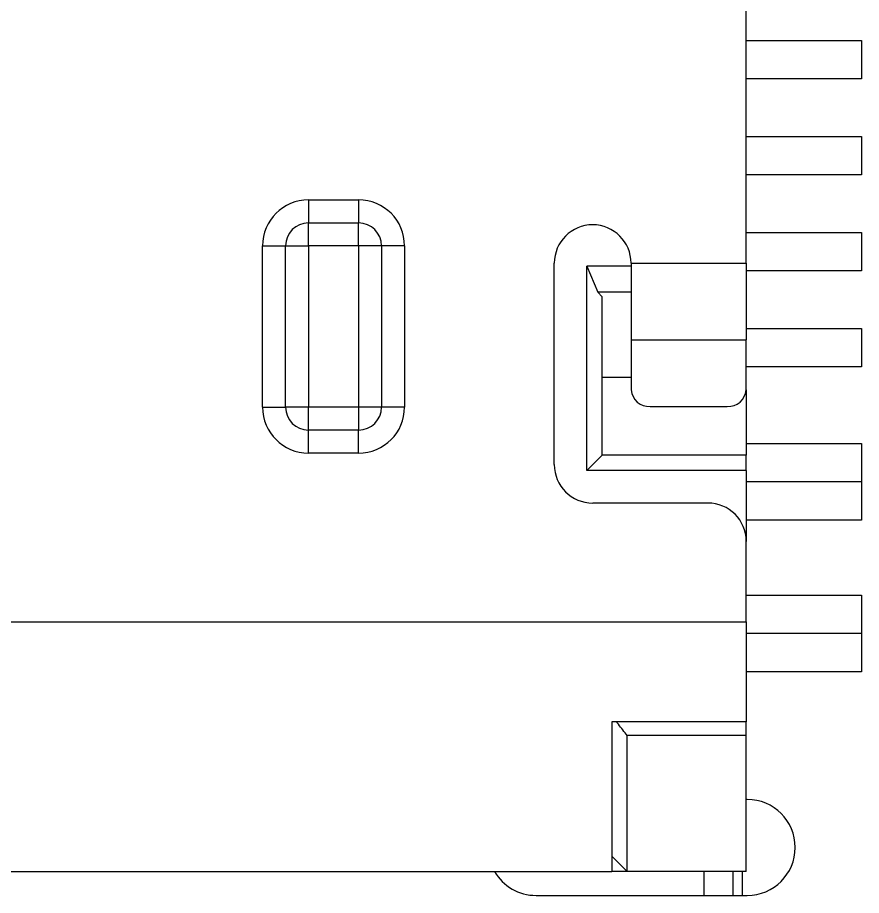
# Model space of a CAD drawing. Header units: millimetres. Extents: x 5 to 292, y 5 to 205.
# Drawn here: x 53.788 to 58.184, y 106.882 to 111.457 of the extents above; entities that cross this region are included whole.
import ezdxf

# ---------------------------------------------------------------- set-up
doc = ezdxf.new("R2010")
doc.units = ezdxf.units.MM

msp = doc.modelspace()

# ---------------------------------------------------------------- linework, layer by layer
at = {"color": 7, "linetype": 'Continuous', "lineweight": 25}
for p, q in [((57.5844, 110.1774), (57.5844, 112.7874)), ((57.5844, 111.3374), (58.1844, 111.3374)), ((58.1844, 111.3374), (58.1844, 111.1374)), ((58.1844, 111.1374), (57.5844, 111.1374)), ((57.5844, 110.8374), (58.1844, 110.8374)), ((58.1844, 110.8374), (58.1844, 110.6374)), ((58.1844, 110.6374), (57.5844, 110.6374)), ((55.3044, 110.5074), (55.3044, 110.3874)), ((55.3044, 110.5074), (55.5644, 110.5074)), ((55.5644, 110.5074), (55.5644, 110.3874)), ((55.3044, 110.3874), (55.5644, 110.3874)), ((55.3044, 110.2674), (55.3044, 110.3874)), ((55.5644, 110.2674), (55.5644, 110.3874)), ((57.5844, 110.3374), (58.1844, 110.3374)), ((58.1844, 110.3374), (58.1844, 110.1374)), ((55.0644, 109.4274), (55.0644, 110.2674)), ((55.0644, 110.2674), (55.1844, 110.2674)), ((55.1844, 109.4274), (55.1844, 110.2674)), ((55.1844, 110.2674), (55.3044, 110.2674)), ((55.3044, 110.2674), (55.3044, 109.4274)), ((55.5644, 110.2674), (55.3044, 110.2674)), ((55.6844, 110.2674), (55.5644, 110.2674)), ((55.5644, 110.2674), (55.5644, 109.4274)), ((55.8044, 110.2674), (55.6844, 110.2674)), ((55.6844, 110.2674), (55.6844, 109.4274)), ((55.8044, 110.2674), (55.8044, 109.4274)), ((56.5844, 109.1274), (56.5844, 110.1774)), ((56.9844, 110.1774), (57.5844, 110.1774)), ((56.9844, 110.1774), (56.9844, 109.7774)), ((57.5844, 110.1774), (57.5844, 109.7774)), ((56.9844, 110.1624), (56.7544, 110.1624)), ((56.7544, 109.0974), (56.7544, 110.1624)), ((56.7544, 110.1624), (56.811, 110.0258)), ((58.1844, 110.1374), (57.5844, 110.1374)), ((56.9844, 110.0258), (56.811, 110.0258)), ((56.811, 110.0258), (56.8344, 110.0024)), ((56.8344, 109.1774), (56.8344, 110.0024)), ((57.5844, 109.8374), (58.1844, 109.8374)), ((58.1844, 109.8374), (58.1844, 109.6374)), ((56.9844, 109.7774), (57.5844, 109.7774)), ((56.9844, 109.7774), (56.9844, 109.5175)), ((57.5844, 109.5175), (57.5844, 109.7774)), ((58.1844, 109.6374), (57.5844, 109.6374)), ((56.9844, 109.5824), (56.8344, 109.5824)), ((57.5844, 109.5175), (57.5844, 109.1774)), ((55.0644, 109.4274), (55.1844, 109.4274)), ((55.3044, 109.4274), (55.1844, 109.4274)), ((55.3044, 109.3074), (55.3044, 109.4274)), ((55.5644, 109.4274), (55.3044, 109.4274)), ((55.6844, 109.4274), (55.5644, 109.4274)), ((55.5644, 109.4274), (55.5644, 109.3074)), ((55.8044, 109.4274), (55.6844, 109.4274)), ((57.0844, 109.4309), (57.4844, 109.4309)), ((55.3044, 109.1874), (55.3044, 109.3074)), ((55.5644, 109.3074), (55.3044, 109.3074)), ((55.5644, 109.1874), (55.5644, 109.3074)), ((57.5844, 109.2374), (58.1844, 109.2374)), ((58.1844, 109.2374), (58.1844, 109.0374)), ((55.5644, 109.1874), (55.3044, 109.1874)), ((56.7544, 109.0974), (56.8344, 109.1774)), ((57.5844, 109.1774), (56.8344, 109.1774)), ((57.5844, 109.0974), (57.5844, 109.1774)), ((57.5844, 109.0974), (56.7544, 109.0974)), ((57.5844, 109.0974), (57.5844, 108.7274)), ((58.1844, 109.0374), (57.5844, 109.0374)), ((58.1844, 109.0374), (58.1844, 108.8374)), ((57.3844, 108.9274), (56.7844, 108.9274)), ((58.1844, 108.8374), (57.5844, 108.8374)), ((57.5844, 108.3074), (57.5844, 108.7274)), ((57.5844, 108.4474), (58.1844, 108.4474)), ((58.1844, 108.4474), (58.1844, 108.2474)), ((50.2844, 108.3074), (57.5844, 108.3074)), ((57.5844, 108.3074), (57.5844, 107.7874)), ((58.1844, 108.2474), (57.5844, 108.2474)), ((58.1844, 108.2474), (58.1844, 108.0474)), ((58.1844, 108.0474), (57.5844, 108.0474)), ((57.5844, 107.7874), (56.8844, 107.7874)), ((56.8844, 107.7874), (56.8844, 107.0074)), ((57.5844, 107.715), (57.5844, 107.7874)), ((57.5844, 107.715), (56.9644, 107.715)), ((56.9644, 107.0074), (56.9644, 107.715)), ((57.5844, 107.0074), (57.5844, 107.715)), ((57.5893, 107.3823), (57.5844, 107.3823)), ((56.9644, 107.0074), (56.8844, 107.0874)), ((50.2844, 107.0074), (56.8844, 107.0074)), ((56.9644, 107.0074), (56.8844, 107.0074)), ((57.5844, 107.0074), (56.9644, 107.0074)), ((57.3645, 106.8823), (57.3645, 107.0074)), ((57.5145, 107.0074), (57.5145, 106.8823)), ((57.5645, 106.8823), (57.5645, 107.0074)), ((56.4893, 106.8823), (57.5893, 106.8823))]:
    msp.add_line(p, q, dxfattribs=at)
for centre, radius, start, end in [((55.3044, 110.2674), 0.24, 90, 180), ((55.5644, 110.2674), 0.24, 0, 90), ((55.3044, 110.2674), 0.12, 90, 180), ((55.5644, 110.2674), 0.12, 0, 90), ((56.7844, 110.1774), 0.2, 0, 180), ((57.0782, 109.5248), 0.094, 184.402, 273.8113), ((57.4907, 109.5248), 0.094, 266.1887, 355.5981), ((55.3044, 109.4274), 0.24, 180, 270), ((55.3044, 109.4274), 0.12, 180, 270), ((55.5644, 109.4274), 0.24, 270, 0), ((55.5644, 109.4274), 0.12, 270, 0), ((56.7844, 109.1274), 0.2, 180, 270), ((57.3844, 108.7274), 0.2, 0, 90), ((57.5893, 107.1323), 0.25, 270, 90), ((56.4893, 107.1323), 0.25, 209.9815, 270)]:
    msp.add_arc(centre, radius, start, end, dxfattribs=at)
msp.add_open_spline([(56.9644, 107.715), (56.949, 107.7347), (56.9301, 107.7587), (56.9118, 107.783), (56.9086, 107.7874)], degree=3, knots=[0, 0, 0, 0, 0.820601, 1, 1, 1, 1], dxfattribs=at)

doc.saveas('drawing.dxf')
